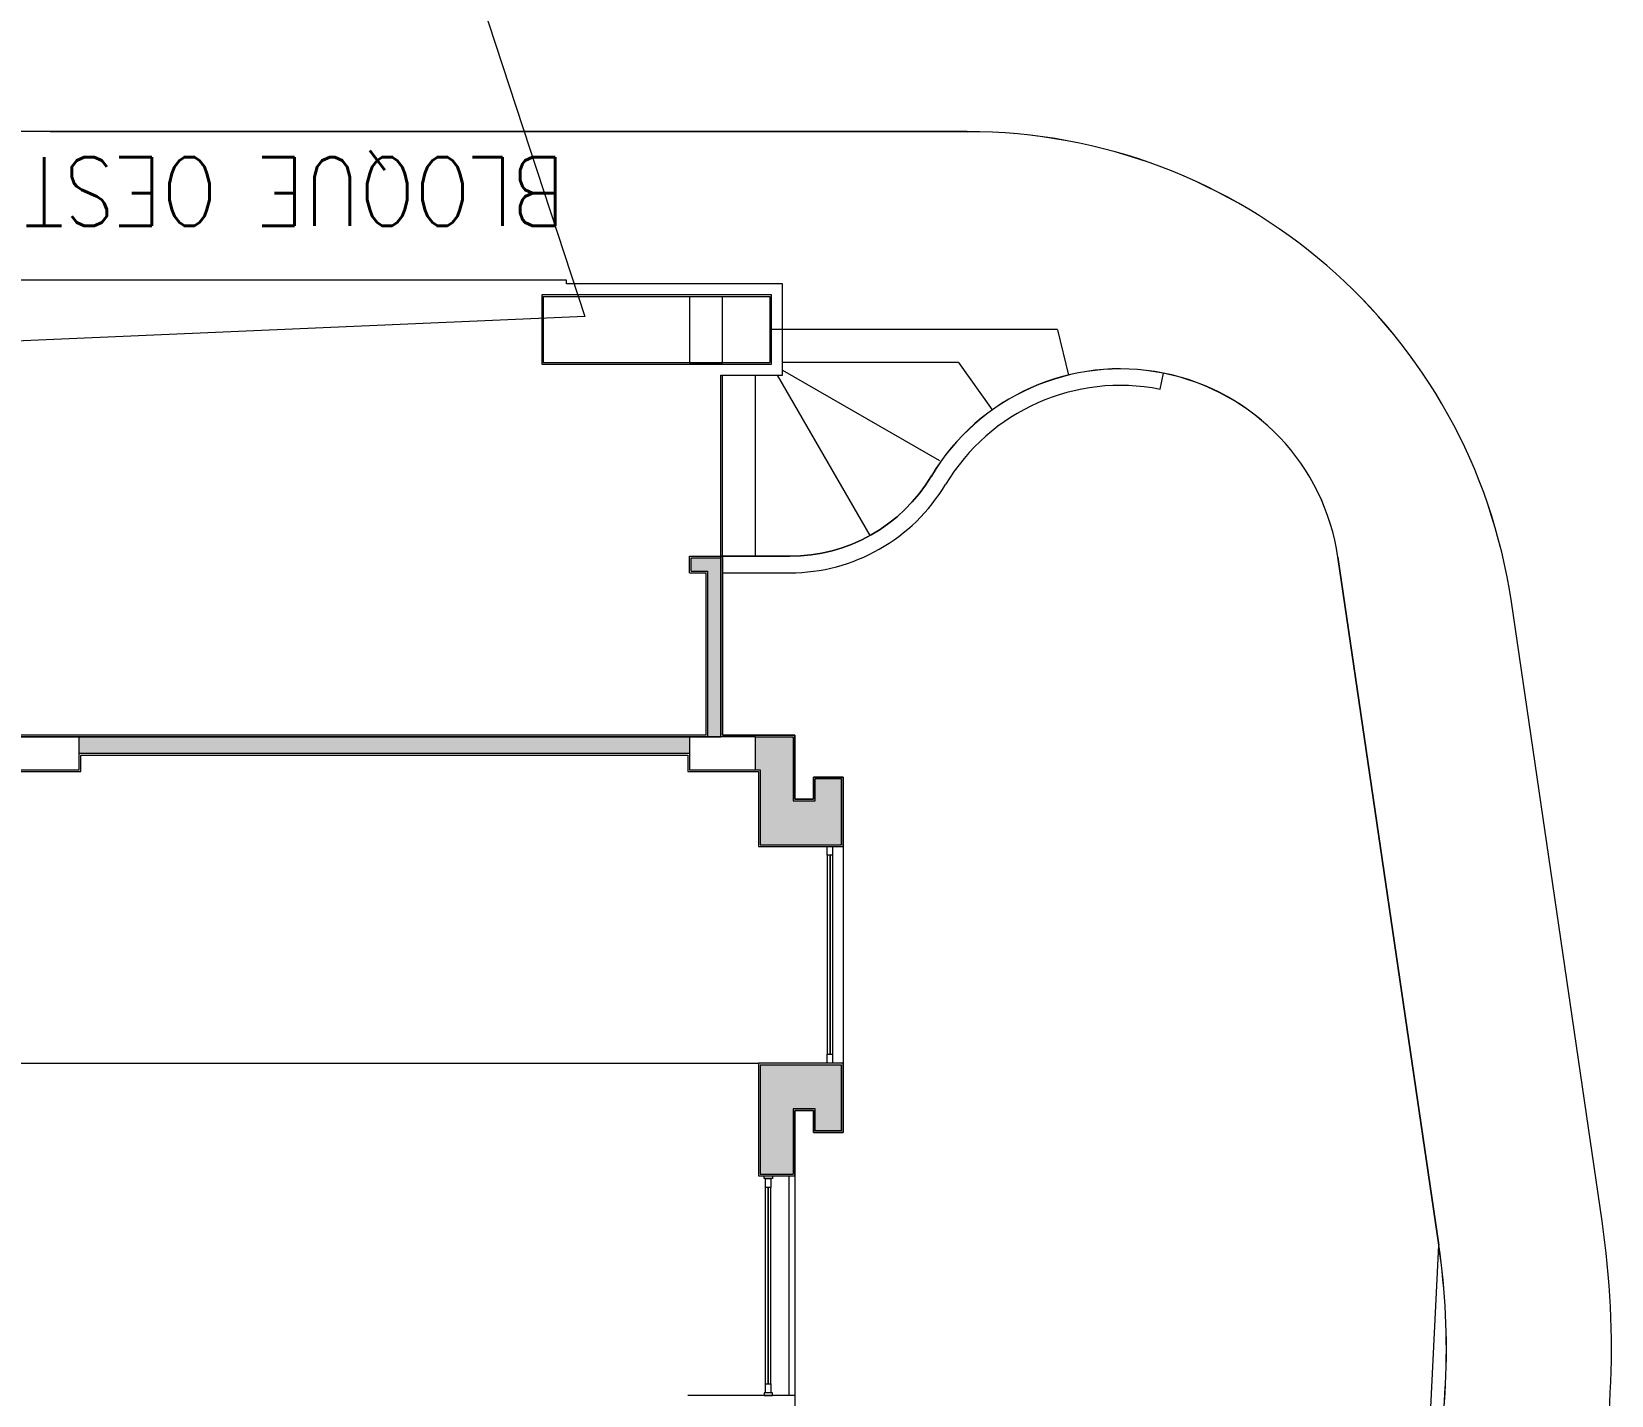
# Model space of a CAD drawing. Header units: inches. Extents: x -35 to 98, y -34 to 46.
# Drawn here: x 84.04 to 98.4, y 2.56 to 14.96 of the extents above; entities that cross this region are included whole.
import ezdxf
from ezdxf.enums import TextEntityAlignment as Align

# ---------------------------------------------------------------- set-up
doc = ezdxf.new("R2010")
doc.units = ezdxf.units.IN
doc.header["$MEASUREMENT"] = 0
doc.layers.add('back_bone', color=30, linetype='Continuous', lineweight=9)
doc.layers.add('Estructura', color=8, linetype='Continuous', lineweight=9)
doc.styles.add('ROMANS', font='romans.shx', dxfattribs={"width": 0.85})

msp = doc.modelspace()

# ---------------------------------------------------------------- hatches: boundary and pattern name
at = {"layer": 'Estructura', "true_color": 0x636466}
for points in [[(90.038, 10.174), (90.038, 10.054), (90.188, 10.054), (90.188, 8.548), (90.308, 8.548), (90.308, 10.174)], [(84.473, 8.548), (84.473, 8.398), (90.023, 8.398), (90.023, 8.548)], [(90.623, 8.548), (90.623, 8.248), (90.663, 8.248), (90.663, 7.568), (91.403, 7.568), (91.403, 8.168), (91.163, 8.168), (91.163, 7.968), (90.963, 7.968), (90.963, 8.548)], [(90.663, 5.568), (90.663, 4.573), (90.963, 4.573), (90.963, 5.168), (91.163, 5.168), (91.163, 4.968), (91.403, 4.968), (91.403, 5.568)]]:
    msp.add_hatch(color=251, dxfattribs=at).paths.add_polyline_path(points)

# ---------------------------------------------------------------- linework, layer by layer
at = {"layer": 'back_bone'}
msp.add_lwpolyline([(40.543, 33.446), (64.195, 33.455), (64.478, 33.347), (68.99, 33.347), (68.99, 28.113), (77.026, 25.019), (85.567, 23.047), (89.069, 12.368), (75.426, 11.778), (75.426, 0.663), (78.838, 0.663), (78.838, -4.563)], dxfattribs=at)
at = {"layer": 'Estructura'}
for p, q in [((92.545, 14.049), (74.901, 14.049)), ((84.21, 14.049), (92.545, 14.048)), ((88.693, 12.549), (88.693, 11.949)), ((88.693, 12.549), (90.753, 12.549)), ((90.753, 12.549), (90.753, 11.949)), ((93.368, 12.249), (90.753, 12.249)), ((93.368, 12.248), (93.467, 11.836)), ((88.693, 11.949), (90.753, 11.949)), ((92.468, 11.949), (90.868, 11.949)), ((94.328, 11.854), (94.298, 11.707)), ((90.038, 10.054), (90.188, 10.054)), ((90.023, 10.039), (90.173, 10.039))]:
    msp.add_line(p, q, dxfattribs=at)
at = {"layer": 'Estructura', "color": 251, "true_color": 0x636466}
for p, q in [((92.468, 11.949), (92.774, 11.52)), ((90.323, 10.189), (90.323, 11.834)), ((90.623, 10.189), (90.623, 11.834)), ((90.819, 11.834), (91.66, 10.377)), ((90.868, 11.882), (92.294, 11.059)), ((90.023, 10.189), (90.323, 10.189)), ((90.023, 10.189), (90.323, 10.189)), ((90.023, 10.039), (90.023, 10.189)), ((90.038, 10.174), (90.308, 10.174)), ((90.038, 10.054), (90.038, 10.174)), ((90.188, 8.548), (90.188, 10.054)), ((90.308, 8.548), (90.308, 10.174)), ((90.323, 8.563), (90.323, 10.189)), ((90.323, 10.189), (90.933, 10.189)), ((95.916, 10.182), (96.833, 3.928)), ((90.173, 8.563), (90.173, 10.039)), ((90.323, 10.039), (90.933, 10.039)), ((90.023, 8.548), (78.297, 8.548)), ((90.623, 8.548), (90.963, 8.548)), ((90.963, 8.548), (90.963, 7.968)), ((90.023, 8.398), (84.473, 8.398)), ((90.623, 8.248), (90.663, 8.248)), ((90.663, 8.248), (90.663, 7.568)), ((91.163, 7.968), (91.163, 8.168)), ((91.403, 8.168), (91.163, 8.168)), ((91.403, 7.568), (91.403, 8.168)), ((90.963, 7.968), (91.163, 7.968)), ((90.663, 7.568), (91.403, 7.568)), ((91.274, 7.473), (91.274, 5.663)), ((91.297, 7.473), (91.297, 5.663)), ((91.299, 7.473), (91.299, 5.663)), ((91.322, 7.473), (91.322, 5.663)), ((77.461, 5.583), (90.648, 5.583)), ((90.663, 5.568), (90.663, 4.573)), ((90.663, 5.568), (91.403, 5.568)), ((91.403, 4.968), (91.403, 5.568)), ((90.963, 5.168), (90.963, 4.573)), ((91.163, 5.168), (90.963, 5.168)), ((91.163, 4.968), (91.163, 5.168)), ((91.403, 4.968), (91.163, 4.968)), ((90.663, 4.573), (90.963, 4.573)), ((90.714, 2.668), (90.714, 4.453)), ((90.737, 2.668), (90.737, 4.453)), ((90.739, 2.668), (90.739, 4.453)), ((90.762, 2.668), (90.762, 4.453)), ((90.928, 2.563), (90.928, 4.558)), ((90.978, 2.563), (90.008, 2.563))]:
    msp.add_line(p, q, dxfattribs=at)
msp.add_lwpolyline([(97.492, 9.774), (97.492, 9.774, 0.372171), (92.545, 14.048), (74.901, 14.049, 0.414214), (71.901, 11.049), (71.901, -1.91, 0.174036), (72.815, -4.454), (79.169, -12.165, 0.418798), (87.682, -12.978), (91.286, -9.955, 0.158346), (98.163, 1.048), (98.163, 1.048, 0.097848), (98.317, 4.146)], format="xyb", close=True, dxfattribs=at)
for points in [[(90.308, 8.548), (90.308, 11.834), (90.868, 11.834), (90.868, 12.664), (88.903, 12.664), (88.903, 12.699), (79.576, 12.699), (79.576, 12.664), (77.601, 12.663), (77.601, 11.833), (78.162, 11.833), (78.161, 8.548)], [(84.473, 8.248), (84.473, 8.548), (83.873, 8.548), (83.873, 8.248)], [(90.023, 8.248), (90.623, 8.248), (90.623, 8.548), (90.023, 8.548)], [(91.322, 7.553), (91.322, 7.473), (91.274, 7.473), (91.274, 7.553)], [(91.322, 5.663), (91.322, 5.583), (91.274, 5.583), (91.274, 5.663)], [(90.648, 5.583), (90.648, 4.558), (90.978, 4.558), (90.978, 5.153), (91.148, 5.153), (91.148, 4.953), (91.418, 4.953), (91.418, 5.583)], [(90.7, 4.558), (90.775, 4.558), (90.775, 4.533), (90.7, 4.533)], [(90.714, 4.453), (90.714, 4.533), (90.762, 4.533), (90.762, 4.453)], [(90.7, 2.563), (90.775, 2.563), (90.775, 2.588), (90.7, 2.588)], [(90.714, 2.588), (90.714, 2.668), (90.762, 2.668), (90.762, 2.588)]]:
    msp.add_lwpolyline(points, close=True, dxfattribs=at)
for points in [[(96.708, 1.412, 0.097848), (96.833, 3.928), (95.916, 10.182, 0.317026), (94.328, 11.854, 0.317233), (92.22, 10.919, -0.263841), (90.933, 10.189, 0.000034), (90.308, 10.189), (90.308, 11.834), (90.868, 11.834), (90.868, 12.664), (88.903, 12.664), (88.903, 12.699), (79.576, 12.699)], [(96.708, 1.412, 0.097848), (96.833, 3.928), (95.916, 10.182, 0.317026), (94.328, 11.854, 0.317169), (92.22, 10.919, -0.263841), (90.933, 10.189, 0.000034), (90.323, 10.189), (90.323, 8.563), (90.978, 8.563), (90.978, 7.983), (91.148, 7.983), (91.148, 8.183), (91.418, 8.183), (91.418, 4.953), (91.148, 4.953), (91.148, 5.153), (90.978, 5.153), (90.978, 2.233)], [(96.378, 7.029), (95.916, 10.182, 0.704755), (92.22, 10.919, -0.263841), (90.933, 10.189, 0.000034), (90.323, 10.189), (90.323, 8.563), (90.978, 8.563), (90.978, 7.983), (91.148, 7.983), (91.148, 8.183), (91.418, 8.183), (91.418, 4.953), (91.148, 4.953), (91.148, 5.153), (90.978, 5.153), (90.978, 2.233)]]:
    msp.add_lwpolyline(points, format="xyb", dxfattribs=at)
at = {"layer": 'Estructura'}
for points in [[(88.678, 12.564), (88.678, 11.934), (90.768, 11.934), (90.768, 12.564)], [(90.023, 12.548), (90.023, 11.948), (90.323, 11.948), (90.323, 12.548)]]:
    msp.add_lwpolyline(points, close=True, dxfattribs=at)
at = {"layer": 'Estructura', "color": 251, "true_color": 0x636466}
for points in [[(90.323, 10.189), (90.323, 8.563), (90.978, 8.563), (90.978, 7.983), (91.148, 7.983), (91.148, 8.183), (91.418, 8.183), (91.418, 4.953), (91.148, 4.953), (91.148, 5.153), (90.978, 5.153), (90.978, 2.233)], [(90.173, 8.563), (78.297, 8.563)], [(78.462, 8.383), (83.858, 8.383), (83.858, 8.233), (84.488, 8.233), (84.488, 8.383), (90.008, 8.383), (90.008, 8.233), (90.648, 8.233), (90.648, 7.553), (91.418, 7.553), (91.418, 8.183), (91.148, 8.183), (91.148, 7.983), (90.978, 7.983), (90.978, 8.563), (90.323, 8.563)], [(96.708, 1.412), (96.833, 3.928), (96.378, 7.029)]]:
    msp.add_lwpolyline(points, dxfattribs=at)
for centre, radius, start, end in [((92.544, 9.048), 5.001, 8.3457, 89.9859), ((93.937, 9.892), 2, 8.3414, 149.1207), ((93.937, 9.892), 1.85, 78.731, 149.1207), ((90.933, 11.689), 1.5, 270, 329.1207), ((90.933, 11.689), 1.65, 270, 329.1207), ((90.401, 2.986), 6.5, 345.9874, 8.3414)]:
    msp.add_arc(centre, radius, start, end, dxfattribs=at)

# ---------------------------------------------------------------- texts
at = {"layer": 'Estructura', "color": 3, "style": 'ROMANS', "width": 0.85}
msp.add_text('BLOQUE OESTE', height=0.625, rotation=180, dxfattribs=at).set_placement((86.216, 13.504), align=Align.MIDDLE_CENTER)

doc.saveas('drawing.dxf')
